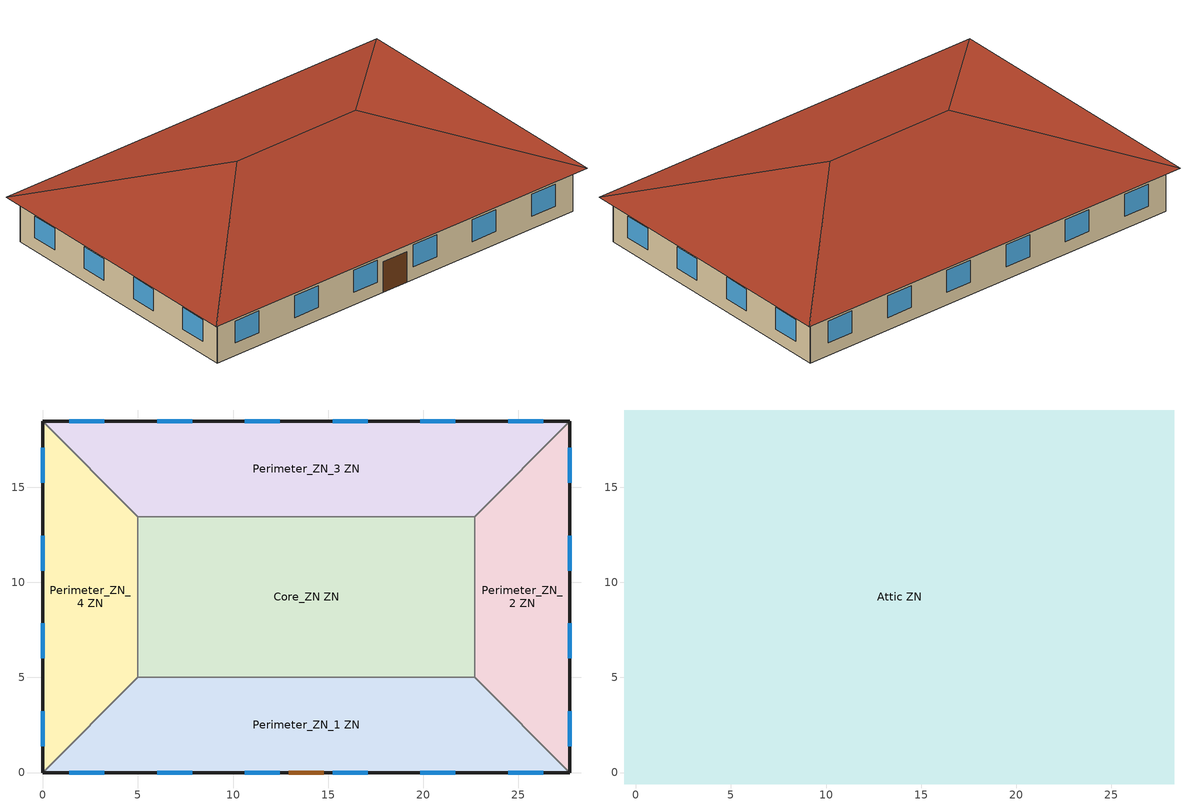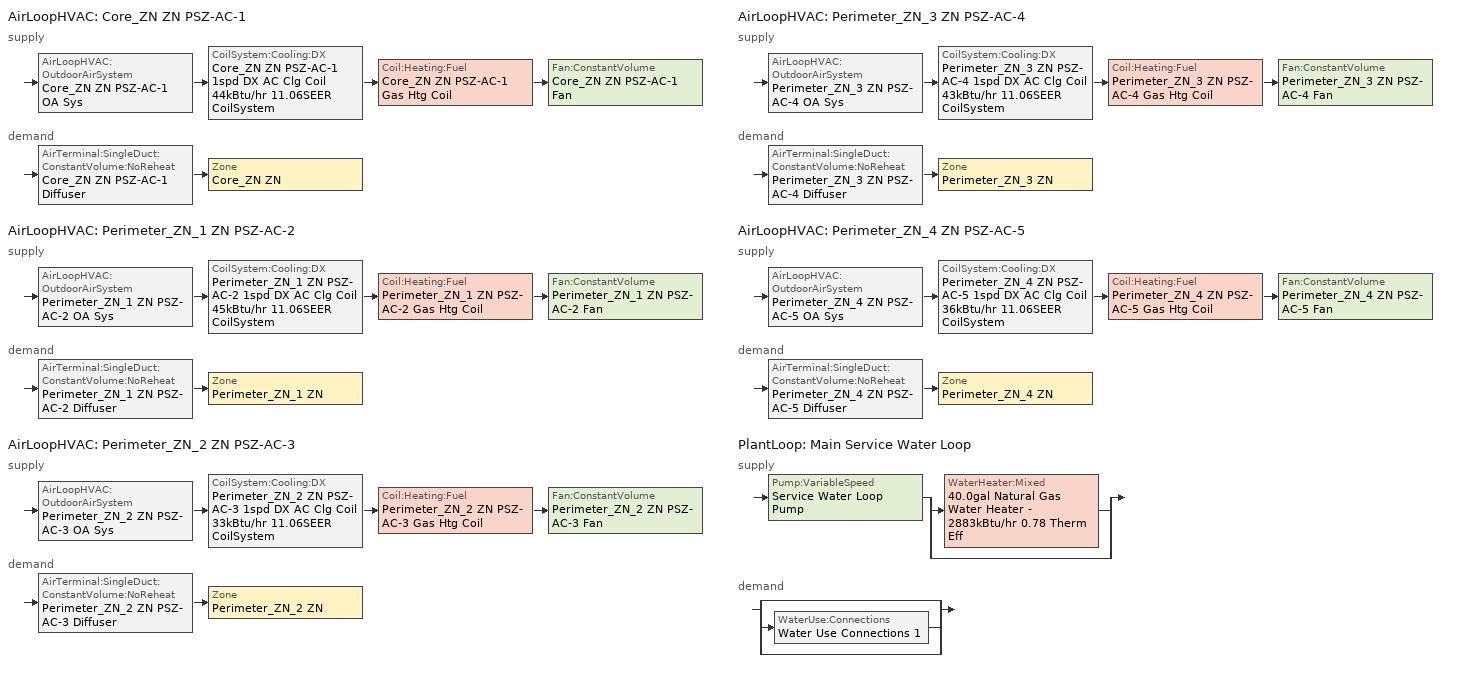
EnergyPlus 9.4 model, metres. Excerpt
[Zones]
Core_ZN ZN
 floor ground (ext-slab-mass): 22.69,13.46 22.69,5 5,5 5,13.46 z0
 wall to Perimeter_ZN_2 ZN (Typical Interior Wall): 22.69,5 22.69,13.46 z0:3.05
 wall to Perimeter_ZN_3 ZN (Typical Interior Wall): 22.69,13.46 5,13.46 z0:3.05
 wall to Perimeter_ZN_1 ZN (Typical Interior Wall): 5,5 22.69,5 z0:3.05
 wall to Perimeter_ZN_4 ZN (Typical Interior Wall): 5,13.46 5,5 z0:3.05
Perimeter_ZN_1 ZN
 floor ground (ext-slab-mass): 22.69,5 27.69,0 0,0 5,5 z0
 wall outside (Typical Insulated Exterior Mass Wall R-4.35 adj ext wall insulation): 0,0 27.69,0 z0:3.05
 wall to Perimeter_ZN_2 ZN (Typical Interior Wall): 27.69,0 22.69,5 z0:3.05
 wall to Perimeter_ZN_4 ZN (Typical Interior Wall): 5,5 0,0 z0:3.05
 window (Window U-1.027602984 and Window SHGC 0.54): 1.39,0 3.22,0 / 6.01,0 7.84,0 / 10.62,0 12.45,0 / 15.24,0 17.07,0 / 19.85,0 21.68,0 / 24.47,0 26.3,0 z0.9:2.42
 door (Typical Insulated Metal Door): 12.93,0 14.76,0 z0:2.13
Perimeter_ZN_2 ZN
 floor ground (ext-slab-mass): 27.69,18.46 27.69,0 22.69,5 22.69,13.46 z0
 wall outside (Typical Insulated Exterior Mass Wall R-4.35 adj ext wall insulation): 27.69,0 27.69,18.46 z0:3.05
 wall to Perimeter_ZN_3 ZN (Typical Interior Wall): 27.69,18.46 22.69,13.46 z0:3.05
 window (Window U-1.027602984 and Window SHGC 0.54): 27.69,1.39 27.69,3.22 / 27.69,6.01 27.69,7.84 / 27.69,10.62 27.69,12.45 / 27.69,15.24 27.69,17.07 z0.9:2.42
Perimeter_ZN_3 ZN
 floor ground (ext-slab-mass): 27.69,18.46 22.69,13.46 5,13.46 0,18.46 z0
 wall outside (Typical Insulated Exterior Mass Wall R-4.35 adj ext wall insulation): 27.69,18.46 0,18.46 z0:3.05
 wall to Perimeter_ZN_4 ZN (Typical Interior Wall): 0,18.46 5,13.46 z0:3.05
 window (Window U-1.027602984 and Window SHGC 0.54): 26.3,18.46 24.47,18.46 / 21.68,18.46 19.85,18.46 / 17.07,18.46 15.24,18.46 / 12.45,18.46 10.62,18.46 / 7.84,18.46 6.01,18.46 / 3.22,18.46 1.39,18.46 z0.9:2.42
Perimeter_ZN_4 ZN
 floor ground (ext-slab-mass): 0,18.46 5,13.46 5,5 0,0 z0
 wall outside (Typical Insulated Exterior Mass Wall R-4.35 adj ext wall insulation): 0,18.46 0,0 z0:3.05
 window (Window U-1.027602984 and Window SHGC 0.54): 0,17.07 0,15.24 / 0,12.45 0,10.62 / 0,7.84 0,6.01 / 0,3.22 0,1.39 z0.9:2.42
Attic ZN
 floor outside (Typical Insulated Exterior Mass Floor): 28.29,19.06 28.29,-0.6 27.69,0 27.69,18.46 z3.05; 28.29,19.06 27.69,18.46 0,18.46 -0.6,19.06 z3.05; 27.69,0 28.29,-0.6 -0.6,-0.6 0,0 z3.05; -0.6,19.06 0,18.46 0,0 -0.6,-0.6 z3.05
 floor to Core_ZN ZN (Typical Interior Floor): 22.69,13.46 22.69,5 5,5 5,13.46 z3.05
 floor to Perimeter_ZN_2 ZN (Typical Interior Floor): 27.69,18.46 27.69,0 22.69,5 22.69,13.46 z3.05
 floor to Perimeter_ZN_3 ZN (Typical Interior Floor): 27.69,18.46 22.69,13.46 5,13.46 0,18.46 z3.05
 floor to Perimeter_ZN_1 ZN (Typical Interior Floor): 22.69,5 27.69,0 0,0 5,5 z3.05
 floor to Perimeter_ZN_4 ZN (Typical Interior Floor): 0,18.46 5,13.46 5,5 0,0 z3.05
 roof outside (Typical IEAD Roof R-10.0 adj roof insulation): 18.46,9.23,6.33 28.29,-0.6,3.05 28.29,19.06,3.05; 18.46,9.23,6.33 28.29,19.06,3.05 -0.6,19.06,3.05 9.23,9.23,6.33; 9.23,9.23,6.33 -0.6,-0.6,3.05 28.29,-0.6,3.05 18.46,9.23,6.33; 9.23,9.23,6.33 -0.6,19.06,3.05 -0.6,-0.6,3.05
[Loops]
AirLoopHVAC 'Core_ZN ZN PSZ-AC-1'
 supply: AirLoopHVAC:OutdoorAirSystem 'Core_ZN ZN PSZ-AC-1 OA Sys' > CoilSystem:Cooling:DX 'Core_ZN ZN PSZ-AC-1 1spd DX AC Clg Coil 44kBtu/hr 11.06SEER CoilSystem' > Coil:Heating:Fuel 'Core_ZN ZN PSZ-AC-1 Gas Htg Coil' > Fan:ConstantVolume 'Core_ZN ZN PSZ-AC-1 Fan'
 demand: AirTerminal:SingleDuct:ConstantVolume:NoReheat 'Core_ZN ZN PSZ-AC-1 Diffuser' > Zone 'Core_ZN ZN'
AirLoopHVAC 'Perimeter_ZN_1 ZN PSZ-AC-2'
 supply: AirLoopHVAC:OutdoorAirSystem 'Perimeter_ZN_1 ZN PSZ-AC-2 OA Sys' > CoilSystem:Cooling:DX 'Perimeter_ZN_1 ZN PSZ-AC-2 1spd DX AC Clg Coil 45kBtu/hr 11.06SEER CoilSystem' > Coil:Heating:Fuel 'Perimeter_ZN_1 ZN PSZ-AC-2 Gas Htg Coil' > Fan:ConstantVolume 'Perimeter_ZN_1 ZN PSZ-AC-2 Fan'
 demand: AirTerminal:SingleDuct:ConstantVolume:NoReheat 'Perimeter_ZN_1 ZN PSZ-AC-2 Diffuser' > Zone 'Perimeter_ZN_1 ZN'
AirLoopHVAC 'Perimeter_ZN_2 ZN PSZ-AC-3'
 supply: AirLoopHVAC:OutdoorAirSystem 'Perimeter_ZN_2 ZN PSZ-AC-3 OA Sys' > CoilSystem:Cooling:DX 'Perimeter_ZN_2 ZN PSZ-AC-3 1spd DX AC Clg Coil 33kBtu/hr 11.06SEER CoilSystem' > Coil:Heating:Fuel 'Perimeter_ZN_2 ZN PSZ-AC-3 Gas Htg Coil' > Fan:ConstantVolume 'Perimeter_ZN_2 ZN PSZ-AC-3 Fan'
 demand: AirTerminal:SingleDuct:ConstantVolume:NoReheat 'Perimeter_ZN_2 ZN PSZ-AC-3 Diffuser' > Zone 'Perimeter_ZN_2 ZN'
AirLoopHVAC 'Perimeter_ZN_3 ZN PSZ-AC-4'
 supply: AirLoopHVAC:OutdoorAirSystem 'Perimeter_ZN_3 ZN PSZ-AC-4 OA Sys' > CoilSystem:Cooling:DX 'Perimeter_ZN_3 ZN PSZ-AC-4 1spd DX AC Clg Coil 43kBtu/hr 11.06SEER CoilSystem' > Coil:Heating:Fuel 'Perimeter_ZN_3 ZN PSZ-AC-4 Gas Htg Coil' > Fan:ConstantVolume 'Perimeter_ZN_3 ZN PSZ-AC-4 Fan'
 demand: AirTerminal:SingleDuct:ConstantVolume:NoReheat 'Perimeter_ZN_3 ZN PSZ-AC-4 Diffuser' > Zone 'Perimeter_ZN_3 ZN'
AirLoopHVAC 'Perimeter_ZN_4 ZN PSZ-AC-5'
 supply: AirLoopHVAC:OutdoorAirSystem 'Perimeter_ZN_4 ZN PSZ-AC-5 OA Sys' > CoilSystem:Cooling:DX 'Perimeter_ZN_4 ZN PSZ-AC-5 1spd DX AC Clg Coil 36kBtu/hr 11.06SEER CoilSystem' > Coil:Heating:Fuel 'Perimeter_ZN_4 ZN PSZ-AC-5 Gas Htg Coil' > Fan:ConstantVolume 'Perimeter_ZN_4 ZN PSZ-AC-5 Fan'
 demand: AirTerminal:SingleDuct:ConstantVolume:NoReheat 'Perimeter_ZN_4 ZN PSZ-AC-5 Diffuser' > Zone 'Perimeter_ZN_4 ZN'
PlantLoop 'Main Service Water Loop'
 supply: Pump:VariableSpeed 'Service Water Loop Pump' > split
  | WaterHeater:Mixed '40.0gal Natural Gas Water Heater - 2883kBtu/hr 0.78 Therm Eff'
  | bypass
 demand: split
  | bypass
  | WaterUse:Connections 'Water Use Connections 1'
  | bypass
[Building]
DOE Ref 1980-2004-SmallOffice-ASHRAE 169-2006-1A created: 2017-12-09 10:05:27 -0700: North Axis {deg}=0; Terrain=City; Loads Convergence Tolerance Value {W}=0.04; Temperature Convergence Tolerance Value {deltaC}=0.2; Solar Distribution=FullInteriorAndExterior; Maximum Number of Warmup Days=25; Minimum Number of Warmup Days=6
[Site:Location]
MIAMI INTL AP: Latitude {deg}=25.817; Longitude {deg}=-80.3; Time Zone {hr}=-5; Elevation {m}=11
[Site:GroundTemperature:BuildingSurface]
22.509, 22.645, 22.781, 22.956, 23.052, 23.08, 23.116, 23.108, 23.133, 23.139, 23.077, 22.913
[Site:WaterMainsTemperature]
Calculation Method=Correlation; Annual Average Outdoor Air Temperature {C}=24.4917; Maximum Difference In Monthly Average Outdoor Air Temperatures {deltaC}=8.7
[SizingPeriod:DesignDay] Day of Month=21; Dry-Bulb Temperature Range Modifier Type=DefaultMultipliers; Humidity Condition Type=Wetbulb; Barometric Pressure {Pa}=101193; Rain Indicator=No; Snow Indicator=No; Daylight Saving Time Indicator=No
Name | Month | Day Type | Maximum Dry-Bulb Temperature {C} | Daily Dry-Bulb Temperature Range {deltaC} | Wetbulb or DewPoint at Maximum Dry-Bulb {C} | Wind Speed {m/s} | Wind Direction {deg} | Solar Model Indicator | ASHRAE Clear Sky Optical Depth for Beam Irradiance (taub) | ASHRAE Clear Sky Optical Depth for Diffuse Irradiance (taud) | Sky Clearness
Miami Intl Ap Ann Clg .4% Condns DB=>MWB | 7 | SummerDesignDay | 33.2 | 6.7 | 25.3 | 4.5 | 140 | ASHRAETau | 0.528 | 1.905
Miami Intl Ap Ann Htg 99.6% Condns DB | 1 | WinterDesignDay | 8.7 | 0 | 8.7 | 3.8 | 340 | ASHRAEClearSky |  |  | 0
[Material] Thermal Absorptance=0.9
Name | Roughness | Thickness {m} | Conductivity {W/m-K} | Density {kg/m3} | Specific Heat {J/kg-K} | Solar Absorptance | Visible Absorptance
1/2IN Gypsum | Smooth | 0.0127 | 0.16 | 784.9 | 830 | 0.4 | 0.4
100mm Normalweight concrete floor | MediumSmooth | 0.1016 | 2.31 | 2322 | 832 | 0.7 | 0.7
1IN Stucco | Smooth | 0.0253 | 0.6918 | 1858 | 837 | 0.7 | 0.92
4 in. Normalweight Concrete Floor | MediumRough | 0.1016 | 2.31 | 2322 | 832 | 0.7 | 0.7
8IN CONCRETE HW RefBldg | Rough | 0.2032 | 1.311 | 2240 | 836.8 | 0.7 | 0.7
F08 Metal surface; Metal Roof Surface | Smooth | 0.0008 | 45.28 | 7824 | 500 | 0.7 | 0.7
G01 13mm gypsum board | Smooth | 0.0127 | 0.16 | 800 | 1090 | 0.7 | 0.5
HW CONCRETE | Rough | 0.1016 | 1.31125 | 2240 | 837.36 | 0.7 | 0.7
Roof Membrane | VeryRough | 0.0095 | 0.16 | 1121.29 | 1460 | 0.77 | 0.7
Std Wood 6inch | MediumSmooth | 0.15 | 0.12 | 540 | 1210 | 0.7 | 0.7
[Material:NoMass] Thermal Absorptance=0.9; Solar Absorptance=0.7
Name | Roughness | Thermal Resistance {m2-K/W} | Visible Absorptance
CP02 CARPET PAD | VeryRough | 0.21648 | 0.8
Typical Carpet Pad | Smooth | 0.21648 | 0.8
Typical Insulation | Smooth | 0.0282222 | 0.7
Typical Insulation R-1.96 | Smooth | 0.34506 | 0.7
Typical Insulation R-1.96_R-value 1.96 (ft^2*h*R/Btu) | Smooth | 0.345176 | 0.7
Typical Insulation R-8.88_R-value 8.88 (ft^2*h*R/Btu) | Smooth | 1.56386 | 0.7
[WindowMaterial:SimpleGlazingSystem]
Simple Glazing Material U-1.027602984 and SHGC 0.54: U-Factor {W/m2-K}=5.835; Solar Heat Gain Coefficient=0.54
[Construction]
ext-slab-mass: HW CONCRETE, CP02 CARPET PAD
InteriorFurnishings: Std Wood 6inch
Typical IEAD Roof R-10.0 adj roof insulation: Roof Membrane, Typical Insulation R-8.88_R-value 8.88 (ft^2*h*R/Btu), Metal Roof Surface
Typical Insulated Exterior Mass Floor: Typical Insulation R-1.96, 4 in. Normalweight Concrete Floor, Typical Carpet Pad
Typical Insulated Exterior Mass Wall R-4.35 adj ext wall insulation: 1IN Stucco, 8IN CONCRETE HW RefBldg, Typical Insulation R-1.96_R-value 1.96 (ft^2*h*R/Btu), 1/2IN Gypsum
Typical Insulated Metal Door: F08 Metal surface, Typical Insulation
Typical Interior Floor: 100mm Normalweight concrete floor, CP02 CARPET PAD
Typical Interior Wall: G01 13mm gypsum board, G01 13mm gypsum board
Window U-1.027602984 and Window SHGC 0.54: Simple Glazing Material U-1.027602984 and SHGC 0.54
[Zone] Multiplier=1
Name | Part of Total Floor Area
Attic ZN | No
Core_ZN ZN; Perimeter_ZN_1 ZN; Perimeter_ZN_2 ZN; Perimeter_ZN_3 ZN; Perimeter_ZN_4 ZN | Yes
[InternalMass] Construction=InteriorFurnishings
Name | Zone or ZoneList | Surface Area {m2}
Core_ZN Mass | Core_ZN ZN | 299.3148
Perimeter_ZN_1 Mass | Perimeter_ZN_1 ZN | 226.9
Perimeter_ZN_2 Mass | Perimeter_ZN_2 ZN | 134.6
Perimeter_ZN_3 Mass | Perimeter_ZN_3 ZN | 226.9
Perimeter_ZN_4 Mass | Perimeter_ZN_4 ZN | 134.6
[ZoneControl:Thermostat] Temperature Difference Between Cutout And Setpoint {deltaC}=0
Name | Zone or ZoneList | Control Type Schedule | Control 1
Core_ZN ZN Thermostat | Core_ZN ZN | Core_ZN ZN Thermostat Schedule | Office WholeBuilding - Sm Office Thermostat 2
Perimeter_ZN_1 ZN Thermostat | Perimeter_ZN_1 ZN | Perimeter_ZN_1 ZN Thermostat Schedule | Office WholeBuilding - Sm Office Thermostat 3
Perimeter_ZN_2 ZN Thermostat | Perimeter_ZN_2 ZN | Perimeter_ZN_2 ZN Thermostat Schedule | Office WholeBuilding - Sm Office Thermostat 1
Perimeter_ZN_3 ZN Thermostat | Perimeter_ZN_3 ZN | Perimeter_ZN_3 ZN Thermostat Schedule | Office WholeBuilding - Sm Office Thermostat 4
Perimeter_ZN_4 ZN Thermostat | Perimeter_ZN_4 ZN | Perimeter_ZN_4 ZN Thermostat Schedule | Office WholeBuilding - Sm Office Thermostat 5
[ThermostatSetpoint:DualSetpoint] Heating Setpoint Temperature Schedule=Small Office HtgSetp; Cooling Setpoint Temperature Schedule=Small Office ClgSetp
Office WholeBuilding - Sm Office Thermostat 2; Office WholeBuilding - Sm Office Thermostat 3; Office WholeBuilding - Sm Office Thermostat 1; Office WholeBuilding - Sm Office Thermostat 4; Office WholeBuilding - Sm Office Thermostat 5
[AirTerminal:SingleDuct:ConstantVolume:NoReheat] Availability Schedule=Always On Discrete; Maximum Air Flow Rate {m3/s}=AutoSize
Core_ZN ZN PSZ-AC-1 Diffuser; Perimeter_ZN_1 ZN PSZ-AC-2 Diffuser; Perimeter_ZN_2 ZN PSZ-AC-3 Diffuser; Perimeter_ZN_3 ZN PSZ-AC-4 Diffuser; Perimeter_ZN_4 ZN PSZ-AC-5 Diffuser
[Zone equipment]
Core_ZN ZN: Core_ZN ZN PSZ-AC-1 Diffuser
Perimeter_ZN_1 ZN: Perimeter_ZN_1 ZN PSZ-AC-2 Diffuser
Perimeter_ZN_2 ZN: Perimeter_ZN_2 ZN PSZ-AC-3 Diffuser
Perimeter_ZN_3 ZN: Perimeter_ZN_3 ZN PSZ-AC-4 Diffuser
Perimeter_ZN_4 ZN: Perimeter_ZN_4 ZN PSZ-AC-5 Diffuser
[Sizing:Zone] Zone Cooling Design Supply Air Temperature Input Method=SupplyAirTemperature; Zone Cooling Design Supply Air Temperature {C}=12.8; Zone Cooling Design Supply Air Temperature Difference {deltaC}=11.11; Zone Heating Design Supply Air Temperature Input Method=SupplyAirTemperature; Zone Heating Design Supply Air Temperature {C}=40; Zone Heating Design Supply Air Temperature Difference {deltaC}=11.11; Zone Cooling Design Supply Air Humidity Ratio {kgWater/kgDryAir}=0.0085; Zone Heating Design Supply Air Humidity Ratio {kgWater/kgDryAir}=0.008; Design Specification Outdoor Air Object=Office WholeBuilding - Sm Office Ventilation; Cooling Design Air Flow Method=DesignDay; Cooling Design Air Flow Rate {m3/s}=0; Cooling Minimum Air Flow per Zone Floor Area {m3/s-m2}=0.000762; Cooling Minimum Air Flow {m3/s}=0; Cooling Minimum Air Flow Fraction=0; Heating Design Air Flow Method=DesignDay; Heating Design Air Flow Rate {m3/s}=0; Heating Maximum Air Flow per Zone Floor Area {m3/s-m2}=0.002032; Heating Maximum Air Flow {m3/s}=0.141576; Heating Maximum Air Flow Fraction=0.3; Account for Dedicated Outdoor Air System=No
Core_ZN ZN; Perimeter_ZN_1 ZN; Perimeter_ZN_2 ZN; Perimeter_ZN_3 ZN; Perimeter_ZN_4 ZN
[Controller:MechanicalVentilation] Availability Schedule=Always On Discrete; Demand Controlled Ventilation=No; System Outdoor Air Method=ZoneSum; Design Specification Outdoor Air Object Name 1=Office WholeBuilding - Sm Office Ventilation
Name | Zone or ZoneList Name 1
Controller Mechanical Ventilation 5 | Core_ZN ZN
Controller Mechanical Ventilation 1 | Perimeter_ZN_1 ZN
Controller Mechanical Ventilation 2 | Perimeter_ZN_2 ZN
Controller Mechanical Ventilation 3 | Perimeter_ZN_3 ZN
Controller Mechanical Ventilation 4 | Perimeter_ZN_4 ZN
[DesignSpecification:OutdoorAir]
Office WholeBuilding - Sm Office Ventilation: Outdoor Air Method=Sum; Outdoor Air Flow per Person {m3/s-person}=0.00943895; Outdoor Air Flow per Zone Floor Area {m3/s-m2}=0; Outdoor Air Flow per Zone {m3/s}=0; Outdoor Air Flow Air Changes per Hour {1/hr}=0
[AirLoopHVAC] Design Supply Air Flow Rate {m3/s}=AutoSize; Design Return Air Flow Fraction of Supply Air Flow=1
Core_ZN ZN PSZ-AC-1; Perimeter_ZN_1 ZN PSZ-AC-2; Perimeter_ZN_2 ZN PSZ-AC-3; Perimeter_ZN_3 ZN PSZ-AC-4; Perimeter_ZN_4 ZN PSZ-AC-5
[Sizing:System] Type of Load to Size On=Sensible; Design Outdoor Air Flow Rate {m3/s}=Autosize; Central Heating Maximum System Air Flow Ratio=1; Preheat Design Temperature {C}=7; Preheat Design Humidity Ratio {kgWater/kgDryAir}=0.008; Precool Design Temperature {C}=12.8; Precool Design Humidity Ratio {kgWater/kgDryAir}=0.008; Central Cooling Design Supply Air Temperature {C}=12.8; Central Heating Design Supply Air Temperature {C}=40; Type of Zone Sum to Use=Coincident; 100% Outdoor Air in Cooling=No; 100% Outdoor Air in Heating=No; Central Cooling Design Supply Air Humidity Ratio {kgWater/kgDryAir}=0.0085; Central Heating Design Supply Air Humidity Ratio {kgWater/kgDryAir}=0.008; Cooling Supply Air Flow Rate Method=DesignDay; Cooling Supply Air Flow Rate {m3/s}=0; Cooling Supply Air Flow Rate Per Floor Area {m3/s-m2}=0.00996765; Cooling Fraction of Autosized Cooling Supply Air Flow Rate=1; Cooling Supply Air Flow Rate Per Unit Cooling Capacity {m3/s-W}=3.94755e-05; Heating Supply Air Flow Rate Method=DesignDay; Heating Supply Air Flow Rate {m3/s}=0; Heating Supply Air Flow Rate Per Floor Area {m3/s-m2}=0.00996765; Heating Fraction of Autosized Heating Supply Air Flow Rate=1; Heating Fraction of Autosized Cooling Supply Air Flow Rate=1; Heating Supply Air Flow Rate Per Unit Heating Capacity {m3/s-W}=3.15882e-05; System Outdoor Air Method=ZoneSum; Zone Maximum Outdoor Air Fraction=1; Cooling Design Capacity Method=CoolingDesignCapacity; Cooling Design Capacity {W}=Autosize; Cooling Design Capacity Per Floor Area {W/m2}=234.7; Fraction of Autosized Cooling Design Capacity=1; Heating Design Capacity Method=HeatingDesignCapacity; Heating Design Capacity {W}=Autosize; Heating Design Capacity Per Floor Area {W/m2}=157; Fraction of Autosized Heating Design Capacity=1; Central Cooling Capacity Control Method=OnOff
Core_ZN ZN PSZ-AC-1; Perimeter_ZN_1 ZN PSZ-AC-2; Perimeter_ZN_2 ZN PSZ-AC-3; Perimeter_ZN_3 ZN PSZ-AC-4; Perimeter_ZN_4 ZN PSZ-AC-5
[AvailabilityManager:NightCycle] Applicability Schedule=Always On Discrete; Control Type=CycleOnAny; Thermostat Tolerance {deltaC}=1; Cycling Run Time Control Type=FixedRunTime; Cycling Run Time {s}=3600
Name | Fan Schedule
Availability Manager Night Cycle 5 | SmallOffice PSZ-AC Operation
Availability Manager Night Cycle 1; Availability Manager Night Cycle 2; Availability Manager Night Cycle 3; Availability Manager Night Cycle 4 | Always On Discrete
[Controller:OutdoorAir] Minimum Outdoor Air Flow Rate {m3/s}=0; Maximum Outdoor Air Flow Rate {m3/s}=Autosize; Economizer Control Type=NoEconomizer; Economizer Control Action Type=ModulateFlow; Economizer Maximum Limit Dry-Bulb Temperature {C}=28; Economizer Maximum Limit Enthalpy {J/kg}=64000; Economizer Minimum Limit Dry-Bulb Temperature {C}=-100; Lockout Type=LockoutWithCompressor; Minimum Limit Type=FixedMinimum; Minimum Outdoor Air Schedule=Always On Discrete; High Humidity Control=No; Control High Indoor Humidity Based on Outdoor Humidity Ratio=Yes; Heat Recovery Bypass Control Type=BypassWhenOAFlowGreaterThanMinimum
Name | Mechanical Ventilation Controller
Core_ZN ZN PSZ-AC-1 OA Sys Controller | Controller Mechanical Ventilation 5
Perimeter_ZN_1 ZN PSZ-AC-2 OA Sys Controller | Controller Mechanical Ventilation 1
Perimeter_ZN_2 ZN PSZ-AC-3 OA Sys Controller | Controller Mechanical Ventilation 2
Perimeter_ZN_3 ZN PSZ-AC-4 OA Sys Controller | Controller Mechanical Ventilation 3
Perimeter_ZN_4 ZN PSZ-AC-5 OA Sys Controller | Controller Mechanical Ventilation 4
[AvailabilityManager:Scheduled] Schedule=Always On Discrete
Core_ZN ZN PSZ-AC-1 OA Sys Availability Manager; Perimeter_ZN_1 ZN PSZ-AC-2 OA Sys Availability Manager; Perimeter_ZN_2 ZN PSZ-AC-3 OA Sys Availability Manager; Perimeter_ZN_3 ZN PSZ-AC-4 OA Sys Availability Manager; Perimeter_ZN_4 ZN PSZ-AC-5 OA Sys Availability Manager
[SetpointManager:MixedAir] Control Variable=Temperature
Node 60 OS Default SPM; Node 59 OS Default SPM; Node 58 OS Default SPM; Node 16 OS Default SPM; Node 15 OS Default SPM; Node 14 OS Default SPM; Node 27 OS Default SPM; Node 26 OS Default SPM; Node 25 OS Default SPM; Node 38 OS Default SPM; Node 37 OS Default SPM; Node 36 OS Default SPM; Node 49 OS Default SPM; Node 48 OS Default SPM; Node 47 OS Default SPM
[CoilSystem:Cooling:DX] Availability Schedule=Always On Discrete
Name | Cooling Coil
Core_ZN ZN PSZ-AC-1 1spd DX AC Clg Coil 44kBtu/hr 11.06SEER CoilSystem | Core_ZN ZN PSZ-AC-1 1spd DX AC Clg Coil 44kBtu/hr 11.06SEER
Perimeter_ZN_1 ZN PSZ-AC-2 1spd DX AC Clg Coil 45kBtu/hr 11.06SEER CoilSystem | Perimeter_ZN_1 ZN PSZ-AC-2 1spd DX AC Clg Coil 45kBtu/hr 11.06SEER
Perimeter_ZN_2 ZN PSZ-AC-3 1spd DX AC Clg Coil 33kBtu/hr 11.06SEER CoilSystem | Perimeter_ZN_2 ZN PSZ-AC-3 1spd DX AC Clg Coil 33kBtu/hr 11.06SEER
Perimeter_ZN_3 ZN PSZ-AC-4 1spd DX AC Clg Coil 43kBtu/hr 11.06SEER CoilSystem | Perimeter_ZN_3 ZN PSZ-AC-4 1spd DX AC Clg Coil 43kBtu/hr 11.06SEER
Perimeter_ZN_4 ZN PSZ-AC-5 1spd DX AC Clg Coil 36kBtu/hr 11.06SEER CoilSystem | Perimeter_ZN_4 ZN PSZ-AC-5 1spd DX AC Clg Coil 36kBtu/hr 11.06SEER
[Coil:Cooling:DX:SingleSpeed] Availability Schedule=Always On Discrete; Gross Rated Total Cooling Capacity {W}=Autosize; Gross Rated Sensible Heat Ratio=Autosize; Gross Rated Cooling COP {W/W}=3.26872; Rated Air Flow Rate {m3/s}=Autosize; Rated Evaporator Fan Power Per Volume Flow Rate {W/(m3/s)}=773.3; Minimum Outdoor Dry-Bulb Temperature for Compressor Operation {C}=-25; Condenser Type=AirCooled; Evaporative Condenser Effectiveness=0; Evaporative Condenser Air Flow Rate {m3/s}=Autosize; Evaporative Condenser Pump Rated Power Consumption {W}=Autosize; Crankcase Heater Capacity {W}=0; Maximum Outdoor Dry-Bulb Temperature for Crankcase Heater Operation {C}=0; Basin Heater Capacity {W/K}=0; Basin Heater Setpoint Temperature {C}=10
Name | Total Cooling Capacity Function of Temperature Curve | Total Cooling Capacity Function of Flow Fraction Curve | Energy Input Ratio Function of Temperature Curve | Energy Input Ratio Function of Flow Fraction Curve | Part Load Fraction Correlation Curve
Core_ZN ZN PSZ-AC-1 1spd DX AC Clg Coil 44kBtu/hr 11.06SEER | DOE Ref DX Clg Coil Cool-Cap-fT | DOE Ref DX Clg Coil Cool-CAP-fFlow | DOE Ref DX Clg Coil Cool-EIR-fT | DOE Ref DX Clg Coil Cool-EIR-fFlow | DOE Ref DX Clg Coil Cool-PLF-fPLR
Perimeter_ZN_1 ZN PSZ-AC-2 1spd DX AC Clg Coil 45kBtu/hr 11.06SEER | DOE Ref DX Clg Coil Cool-Cap-fT 1 | DOE Ref DX Clg Coil Cool-CAP-fFlow 1 | DOE Ref DX Clg Coil Cool-EIR-fT 1 | DOE Ref DX Clg Coil Cool-EIR-fFlow 1 | DOE Ref DX Clg Coil Cool-PLF-fPLR 1
Perimeter_ZN_2 ZN PSZ-AC-3 1spd DX AC Clg Coil 33kBtu/hr 11.06SEER | DOE Ref DX Clg Coil Cool-Cap-fT 2 | DOE Ref DX Clg Coil Cool-CAP-fFlow 2 | DOE Ref DX Clg Coil Cool-EIR-fT 2 | DOE Ref DX Clg Coil Cool-EIR-fFlow 2 | DOE Ref DX Clg Coil Cool-PLF-fPLR 2
Perimeter_ZN_3 ZN PSZ-AC-4 1spd DX AC Clg Coil 43kBtu/hr 11.06SEER | DOE Ref DX Clg Coil Cool-Cap-fT 3 | DOE Ref DX Clg Coil Cool-CAP-fFlow 3 | DOE Ref DX Clg Coil Cool-EIR-fT 3 | DOE Ref DX Clg Coil Cool-EIR-fFlow 3 | DOE Ref DX Clg Coil Cool-PLF-fPLR 3
Perimeter_ZN_4 ZN PSZ-AC-5 1spd DX AC Clg Coil 36kBtu/hr 11.06SEER | DOE Ref DX Clg Coil Cool-Cap-fT 4 | DOE Ref DX Clg Coil Cool-CAP-fFlow 4 | DOE Ref DX Clg Coil Cool-EIR-fT 4 | DOE Ref DX Clg Coil Cool-EIR-fFlow 4 | DOE Ref DX Clg Coil Cool-PLF-fPLR 4
[Coil:Heating:Fuel] Availability Schedule=Always On Discrete; Fuel Type=NaturalGas; Burner Efficiency=0.78; Nominal Capacity {W}=AutoSize; Parasitic Electric Load {W}=0; Parasitic Fuel Load {W}=0
Core_ZN ZN PSZ-AC-1 Gas Htg Coil; Perimeter_ZN_1 ZN PSZ-AC-2 Gas Htg Coil; Perimeter_ZN_2 ZN PSZ-AC-3 Gas Htg Coil; Perimeter_ZN_3 ZN PSZ-AC-4 Gas Htg Coil; Perimeter_ZN_4 ZN PSZ-AC-5 Gas Htg Coil
[Fan:ConstantVolume] Fan Total Efficiency=0.53625; Pressure Rise {Pa}=622.722; Maximum Flow Rate {m3/s}=AutoSize; Motor Efficiency=0.825; Motor In Airstream Fraction=1
Name | Availability Schedule
Core_ZN ZN PSZ-AC-1 Fan | SmallOffice PSZ-AC Operation
Perimeter_ZN_1 ZN PSZ-AC-2 Fan; Perimeter_ZN_2 ZN PSZ-AC-3 Fan; Perimeter_ZN_3 ZN PSZ-AC-4 Fan; Perimeter_ZN_4 ZN PSZ-AC-5 Fan | Always On Discrete
[SetpointManager:SingleZone:Reheat] Control Variable=Temperature; Minimum Supply Air Temperature {C}=10; Maximum Supply Air Temperature {C}=50
Name | Control Zone
Setpoint Manager Single Zone Reheat 5 | Core_ZN ZN
Setpoint Manager Single Zone Reheat 1 | Perimeter_ZN_1 ZN
Setpoint Manager Single Zone Reheat 2 | Perimeter_ZN_2 ZN
Setpoint Manager Single Zone Reheat 3 | Perimeter_ZN_3 ZN
Setpoint Manager Single Zone Reheat 4 | Perimeter_ZN_4 ZN
[PlantLoop]
Main Service Water Loop: Fluid Type=Water; Plant Equipment Operation Scheme=Main Service Water Loop Operation Schemes; Maximum Loop Temperature {C}=60; Minimum Loop Temperature {C}=10; Maximum Loop Flow Rate {m3/s}=Autosize; Minimum Loop Flow Rate {m3/s}=0; Plant Loop Volume {m3}=Autocalculate; Load Distribution Scheme=Optimal; Plant Loop Demand Calculation Scheme=SingleSetpoint
[Sizing:Plant]
Main Service Water Loop: Loop Type=Heating; Design Loop Exit Temperature {C}=60; Loop Design Temperature Difference {deltaC}=5; Sizing Option=NonCoincident; Zone Timesteps in Averaging Window=1; Coincident Sizing Factor Mode=None
[Pump:VariableSpeed]
Service Water Loop Pump: Design Maximum Flow Rate {m3/s}=Autosize; Design Pump Head {Pa}=0.001; Design Power Consumption {W}=Autosize; Motor Efficiency=0.825; Fraction of Motor Inefficiencies to Fluid Stream=0; Coefficient 1 of the Part Load Performance Curve=0; Coefficient 2 of the Part Load Performance Curve=1; Coefficient 3 of the Part Load Performance Curve=0; Coefficient 4 of the Part Load Performance Curve=0; Design Minimum Flow Rate {m3/s}=0; Pump Control Type=Intermittent; Skin Loss Radiative Fraction=0.5; Design Power Sizing Method=PowerPerFlowPerPressure; Design Electric Power per Unit Flow Rate {W/(m3/s)}=348701.1; Design Shaft Power per Unit Flow Rate per Unit Head {W/((m3/s)-Pa)}=1.28205; Design Minimum Flow Rate Fraction=0
[WaterHeater:Mixed]
40.0gal Natural Gas Water Heater - 2883kBtu/hr 0.78 Therm Eff: Tank Volume {m3}=0.151416; Setpoint Temperature Schedule=Service Water Loop Temp - 140F; Deadband Temperature Difference {deltaC}=2; Maximum Temperature Limit {C}=82.2222; Heater Control Type=Cycle; Heater Maximum Capacity {W}=844924; Heater Ignition Minimum Flow Rate {m3/s}=0; Heater Ignition Delay {s}=0; Heater Fuel Type=NaturalGas; Heater Thermal Efficiency=0.78; Off Cycle Parasitic Fuel Consumption Rate {W}=19.9992; Off Cycle Parasitic Fuel Type=NaturalGas; Off Cycle Parasitic Heat Fraction to Tank=0.8; On Cycle Parasitic Fuel Consumption Rate {W}=19.9992; On Cycle Parasitic Fuel Type=NaturalGas; On Cycle Parasitic Heat Fraction to Tank=0; Ambient Temperature Indicator=Schedule; Ambient Temperature Schedule=Water Heater Ambient Temp Schedule - 70F; Off Cycle Loss Coefficient to Ambient Temperature {W/K}=5.99799; Off Cycle Loss Fraction to Zone=1; On Cycle Loss Coefficient to Ambient Temperature {W/K}=5.99799; On Cycle Loss Fraction to Zone=1; Use Side Effectiveness=1; Source Side Effectiveness=1; Use Side Design Flow Rate {m3/s}=Autosize; Source Side Design Flow Rate {m3/s}=Autosize; Indirect Water Heating Recovery Time {hr}=1.5; Source Side Flow Control Mode=IndirectHeatPrimarySetpoint
[SetpointManager:Scheduled]
Service hot water setpoint manager: Control Variable=Temperature; Schedule=Service Water Loop Temp - 140F
[WaterUse:Connections]
Water Use Connections 1: Water Use Equipment Name 1=Main Service Water Use 0.05gal/min
[WaterUse:Equipment]
Main Service Water Use 0.05gal/min: Peak Flow Rate {m3/s}=3.15451e-06; Flow Rate Fraction Schedule=OfficeSmall BLDG_SWH_SCH; Target Temperature Schedule=Mixed Water At Faucet Temp - 110F; Sensible Fraction Schedule=Fraction Sensible - 0.2; Latent Fraction Schedule=Fraction Latent - 0.05
[PlantEquipmentOperationSchemes]
Main Service Water Loop Operation Schemes: Control Scheme Object Type 1=PlantEquipmentOperation:HeatingLoad; Control Scheme Name 1=Main Service Water Loop Heating Operation Scheme; Control Scheme Schedule Name 1=Always On Discrete
[PlantEquipmentOperation:HeatingLoad]
Main Service Water Loop Heating Operation Scheme: Load Range Lower Limit 1 {W}=0; Load Range Upper Limit 1 {W}=1000000000; Range Equipment List Name 1=Main Service Water Loop Heating Equipment List
[PlantEquipmentList]
Main Service Water Loop Heating Equipment List: WaterHeater:Mixed, 40.0gal Natural Gas Water Heater - 2883kBtu/hr 0.78 Therm Eff
[Exterior:Lights]
NonDimming Exterior Lights Def: Schedule=SmallOffice Exterior Lights Always On; Design Level {W}=2766; Control Option=AstronomicalClock
[Schedule:Compact]
Core_ZN ZN Thermostat Schedule; Perimeter_ZN_1 ZN Thermostat Schedule; Perimeter_ZN_2 ZN Thermostat Schedule; Perimeter_ZN_3 ZN Thermostat Schedule; Perimeter_ZN_4 ZN Thermostat Schedule: Through: 12/31, For: AllDays, Until: 24:00, 4
[Schedule:Day:Interval]
Small Office HtgSetp SmrDsn|Sun Day; Small Office HtgSetp Summer Design Day: No, 24:00, 15.6
Small Office HtgSetp Default: No, 06:00, 15.6, 22:00, 21, 24:00, 15.6
Small Office HtgSetp Sat Day: No, 06:00, 15.6, 18:00, 21, 24:00, 15.6
Small Office HtgSetp Winter Design Day: No, 24:00, 21
Small Office ClgSetp WntrDsn|Sun Day: No, 24:00, 29.4444
Small Office ClgSetp Default: No, 06:00, 29.4444, 22:00, 24, 24:00, 29.4444
Small Office ClgSetp Sat Day: No, 06:00, 29.4444, 18:00, 24, 24:00, 29.4444
Small Office ClgSetp Summer Design Day: No, 06:00, 26.7, 22:00, 24, 24:00, 26.7
Small Office ClgSetp Winter Design Day: No, 24:00, 26.7
OfficeSmall BLDG_SWH_SCH Default: No, 05:00, 0.05, 06:00, 0.08, 07:00, 0.07, 08:00, 0.11, 09:00, 0.15, 10:00, 0.21, 11:00, 0.19, 12:00, 0.23, 13:00, 0.2, 14:00, 0.19, 15:00, 0.15, 16:00, 0.12, 17:00, 0.14, 21:00, 0.07, 22:00, 0.09, 24:00, 0.05
OfficeSmall BLDG_SWH_SCH Summer Design Day; OfficeSmall BLDG_SWH_SCH Winter Design Day: No, 07:00, 0, 08:00, 0.27, 09:00, 0.55, 11:00, 0.64, 12:00, 0.82, 13:00, 1, 14:00, 0.91, 16:00, 0.55, 17:00, 0.73, 19:00, 0.37, 20:00, 0.18, 21:00, 0.27, 22:00, 0.09, 24:00, 0
OfficeSmall BLDG_SWH_SCH WntrDsn|SmrDsn|Wkdy Day: No, 05:00, 0.05, 06:00, 0.08, 07:00, 0.07, 08:00, 0.11, 09:00, 0.15, 10:00, 0.21, 11:00, 0.19, 12:00, 0.23, 13:00, 0.2, 14:00, 0.19, 15:00, 0.15, 16:00, 0.12, 21:00, 0.07, 22:00, 0.09, 24:00, 0.05
Schedule Day 24: No, 24:00, 0.2
Schedule Day 25: No, 24:00, 0.05
Schedule Day 26: No, 24:00, 43.3333
Schedule Day 31; SmallOffice PSZ-AC Operation Winter Design Day: No, 24:00, 0
Schedule Day 32: No, 05:00, 0.04, 06:00, 0.07, 11:00, 0.04, 13:00, 0.06, 14:00, 0.09, 15:00, 0.06, 21:00, 0.04, 22:00, 0.07, 24:00, 0.04
Service Water Loop Temp - 140F Default: No, 24:00, 60
SmallOffice Exterior Lights Always On Default; SmallOffice Exterior Lights Always On Summer Design Day; SmallOffice Exterior Lights Always On Winter Design Day: No, 24:00, 1
SmallOffice PSZ-AC Operation Default; SmallOffice PSZ-AC Operation Summer Design Day 1: No, 07:00, 0, 22:00, 1, 24:00, 0
SmallOffice PSZ-AC Operation Sat|WntrDsn Day: No, 06:00, 0, 18:00, 1, 24:00, 0
Water Heater Ambient Temp Schedule - 70F Default: No, 24:00, 21.1111
[Schedule:Week:Daily]
Small Office HtgSetp Week Rule - Jan1-Dec31: Small Office HtgSetp SmrDsn|Sun Day, Small Office HtgSetp Default, Small Office HtgSetp Default, Small Office HtgSetp Default, Small Office HtgSetp Default, Small Office HtgSetp Default, Small Office HtgSetp Sat Day, Small Office HtgSetp Default, Small Office HtgSetp Summer Design Day, Small Office HtgSetp Winter Design Day, Small Office HtgSetp Default, Small Office HtgSetp Default
Small Office ClgSetp Week Rule - Jan1-Dec31: Small Office ClgSetp WntrDsn|Sun Day, Small Office ClgSetp Default, Small Office ClgSetp Default, Small Office ClgSetp Default, Small Office ClgSetp Default, Small Office ClgSetp Default, Small Office ClgSetp Sat Day, Small Office ClgSetp Default, Small Office ClgSetp Summer Design Day, Small Office ClgSetp Winter Design Day, Small Office ClgSetp Default, Small Office ClgSetp Default
Fraction Latent - 0.05 Week Rule - Jan1-Dec31: Schedule Day 25, Schedule Day 25, Schedule Day 25, Schedule Day 25, Schedule Day 25, Schedule Day 25, Schedule Day 25, Schedule Day 25, Schedule Day 25, Schedule Day 25, Schedule Day 25, Schedule Day 25
Fraction Sensible - 0.2 Week Rule - Jan1-Dec31: Schedule Day 24, Schedule Day 24, Schedule Day 24, Schedule Day 24, Schedule Day 24, Schedule Day 24, Schedule Day 24, Schedule Day 24, Schedule Day 24, Schedule Day 24, Schedule Day 24, Schedule Day 24
Mixed Water At Faucet Temp - 110F Week Rule - Jan1-Dec31: Schedule Day 26, Schedule Day 26, Schedule Day 26, Schedule Day 26, Schedule Day 26, Schedule Day 26, Schedule Day 26, Schedule Day 26, Schedule Day 26, Schedule Day 26, Schedule Day 26, Schedule Day 26
OfficeSmall BLDG_SWH_SCH Week Rule - Jan1-Dec31: Schedule Day 32, OfficeSmall BLDG_SWH_SCH WntrDsn|SmrDsn|Wkdy Day, OfficeSmall BLDG_SWH_SCH WntrDsn|SmrDsn|Wkdy Day, OfficeSmall BLDG_SWH_SCH WntrDsn|SmrDsn|Wkdy Day, OfficeSmall BLDG_SWH_SCH WntrDsn|SmrDsn|Wkdy Day, OfficeSmall BLDG_SWH_SCH WntrDsn|SmrDsn|Wkdy Day, OfficeSmall BLDG_SWH_SCH Default, OfficeSmall BLDG_SWH_SCH Default, OfficeSmall BLDG_SWH_SCH Summer Design Day, OfficeSmall BLDG_SWH_SCH Winter Design Day, OfficeSmall BLDG_SWH_SCH Default, OfficeSmall BLDG_SWH_SCH Default
Service Water Loop Temp - 140F Week Rule - Jan1-Dec31: Service Water Loop Temp - 140F Default, Service Water Loop Temp - 140F Default, Service Water Loop Temp - 140F Default, Service Water Loop Temp - 140F Default, Service Water Loop Temp - 140F Default, Service Water Loop Temp - 140F Default, Service Water Loop Temp - 140F Default, Service Water Loop Temp - 140F Default, Service Water Loop Temp - 140F Default, Service Water Loop Temp - 140F Default, Service Water Loop Temp - 140F Default, Service Water Loop Temp - 140F Default
SmallOffice Exterior Lights Always On Week Rule - Jan1-Dec31: SmallOffice Exterior Lights Always On Default, SmallOffice Exterior Lights Always On Default, SmallOffice Exterior Lights Always On Default, SmallOffice Exterior Lights Always On Default, SmallOffice Exterior Lights Always On Default, SmallOffice Exterior Lights Always On Default, SmallOffice Exterior Lights Always On Default, SmallOffice Exterior Lights Always On Default, SmallOffice Exterior Lights Always On Summer Design Day, SmallOffice Exterior Lights Always On Winter Design Day, SmallOffice Exterior Lights Always On Default, SmallOffice Exterior Lights Always On Default
SmallOffice PSZ-AC Operation Week Rule - Jan1-Dec31: Schedule Day 31, SmallOffice PSZ-AC Operation Default, SmallOffice PSZ-AC Operation Default, SmallOffice PSZ-AC Operation Default, SmallOffice PSZ-AC Operation Default, SmallOffice PSZ-AC Operation Default, SmallOffice PSZ-AC Operation Sat|WntrDsn Day, SmallOffice PSZ-AC Operation Default, SmallOffice PSZ-AC Operation Summer Design Day 1, SmallOffice PSZ-AC Operation Winter Design Day, SmallOffice PSZ-AC Operation Default, SmallOffice PSZ-AC Operation Default
Water Heater Ambient Temp Schedule - 70F Week Rule - Jan1-Dec31: Water Heater Ambient Temp Schedule - 70F Default, Water Heater Ambient Temp Schedule - 70F Default, Water Heater Ambient Temp Schedule - 70F Default, Water Heater Ambient Temp Schedule - 70F Default, Water Heater Ambient Temp Schedule - 70F Default, Water Heater Ambient Temp Schedule - 70F Default, Water Heater Ambient Temp Schedule - 70F Default, Water Heater Ambient Temp Schedule - 70F Default, Water Heater Ambient Temp Schedule - 70F Default, Water Heater Ambient Temp Schedule - 70F Default, Water Heater Ambient Temp Schedule - 70F Default, Water Heater Ambient Temp Schedule - 70F Default
[Schedule:Year]
Small Office HtgSetp: Small Office HtgSetp Week Rule - Jan1-Dec31, 1, 1, 12, 31
Small Office ClgSetp: Small Office ClgSetp Week Rule - Jan1-Dec31, 1, 1, 12, 31
Fraction Latent - 0.05: Fraction Latent - 0.05 Week Rule - Jan1-Dec31, 1, 1, 12, 31
Fraction Sensible - 0.2: Fraction Sensible - 0.2 Week Rule - Jan1-Dec31, 1, 1, 12, 31
Mixed Water At Faucet Temp - 110F: Mixed Water At Faucet Temp - 110F Week Rule - Jan1-Dec31, 1, 1, 12, 31
OfficeSmall BLDG_SWH_SCH: OfficeSmall BLDG_SWH_SCH Week Rule - Jan1-Dec31, 1, 1, 12, 31
Service Water Loop Temp - 140F: Service Water Loop Temp - 140F Week Rule - Jan1-Dec31, 1, 1, 12, 31
SmallOffice Exterior Lights Always On: SmallOffice Exterior Lights Always On Week Rule - Jan1-Dec31, 1, 1, 12, 31
SmallOffice PSZ-AC Operation: SmallOffice PSZ-AC Operation Week Rule - Jan1-Dec31, 1, 1, 12, 31
Water Heater Ambient Temp Schedule - 70F: Water Heater Ambient Temp Schedule - 70F Week Rule - Jan1-Dec31, 1, 1, 12, 31
[Schedule:Constant]
Always On Discrete: Hourly Value=1
[Curve:Biquadratic] Minimum Value of x {BasedOnField A2}=-100; Maximum Value of x {BasedOnField A2}=100; Minimum Value of y {BasedOnField A3}=-100; Maximum Value of y {BasedOnField A3}=100
Name | Coefficient1 Constant | Coefficient2 x | Coefficient3 x**2 | Coefficient4 y | Coefficient5 y**2 | Coefficient6 x*y
DOE Ref DX Clg Coil Cool-Cap-fT; DOE Ref DX Clg Coil Cool-Cap-fT 1; DOE Ref DX Clg Coil Cool-Cap-fT 2; DOE Ref DX Clg Coil Cool-Cap-fT 3; DOE Ref DX Clg Coil Cool-Cap-fT 4 | 0.971212 | -0.0152755 | 0.00144345 | -0.00039321 | -6.8364e-06 | -0.000290596
DOE Ref DX Clg Coil Cool-EIR-fT; DOE Ref DX Clg Coil Cool-EIR-fT 1; DOE Ref DX Clg Coil Cool-EIR-fT 2; DOE Ref DX Clg Coil Cool-EIR-fT 3; DOE Ref DX Clg Coil Cool-EIR-fT 4 | 0.286871 | 0.0239022 | -0.000810648 | 0.0134585 | 0.000338936 | -0.000487004
[Curve:Cubic] Coefficient1 Constant=1; Coefficient2 x=0; Coefficient3 x**2=0; Coefficient4 x**3=0; Minimum Value of x {BasedOnField A2}=-100; Maximum Value of x {BasedOnField A2}=100
DOE Ref DX Clg Coil Cool-CAP-fFlow; DOE Ref DX Clg Coil Cool-EIR-fFlow; DOE Ref DX Clg Coil Cool-CAP-fFlow 1; DOE Ref DX Clg Coil Cool-EIR-fFlow 1; DOE Ref DX Clg Coil Cool-CAP-fFlow 2; DOE Ref DX Clg Coil Cool-EIR-fFlow 2; DOE Ref DX Clg Coil Cool-CAP-fFlow 3; DOE Ref DX Clg Coil Cool-EIR-fFlow 3; DOE Ref DX Clg Coil Cool-CAP-fFlow 4; DOE Ref DX Clg Coil Cool-EIR-fFlow 4
[Curve:Quadratic] Coefficient1 Constant=0.909496; Coefficient2 x=0.0986477; Coefficient3 x**2=-0.00819488; Minimum Value of x {BasedOnField A2}=0; Maximum Value of x {BasedOnField A2}=1
DOE Ref DX Clg Coil Cool-PLF-fPLR; DOE Ref DX Clg Coil Cool-PLF-fPLR 1; DOE Ref DX Clg Coil Cool-PLF-fPLR 2; DOE Ref DX Clg Coil Cool-PLF-fPLR 3; DOE Ref DX Clg Coil Cool-PLF-fPLR 4
